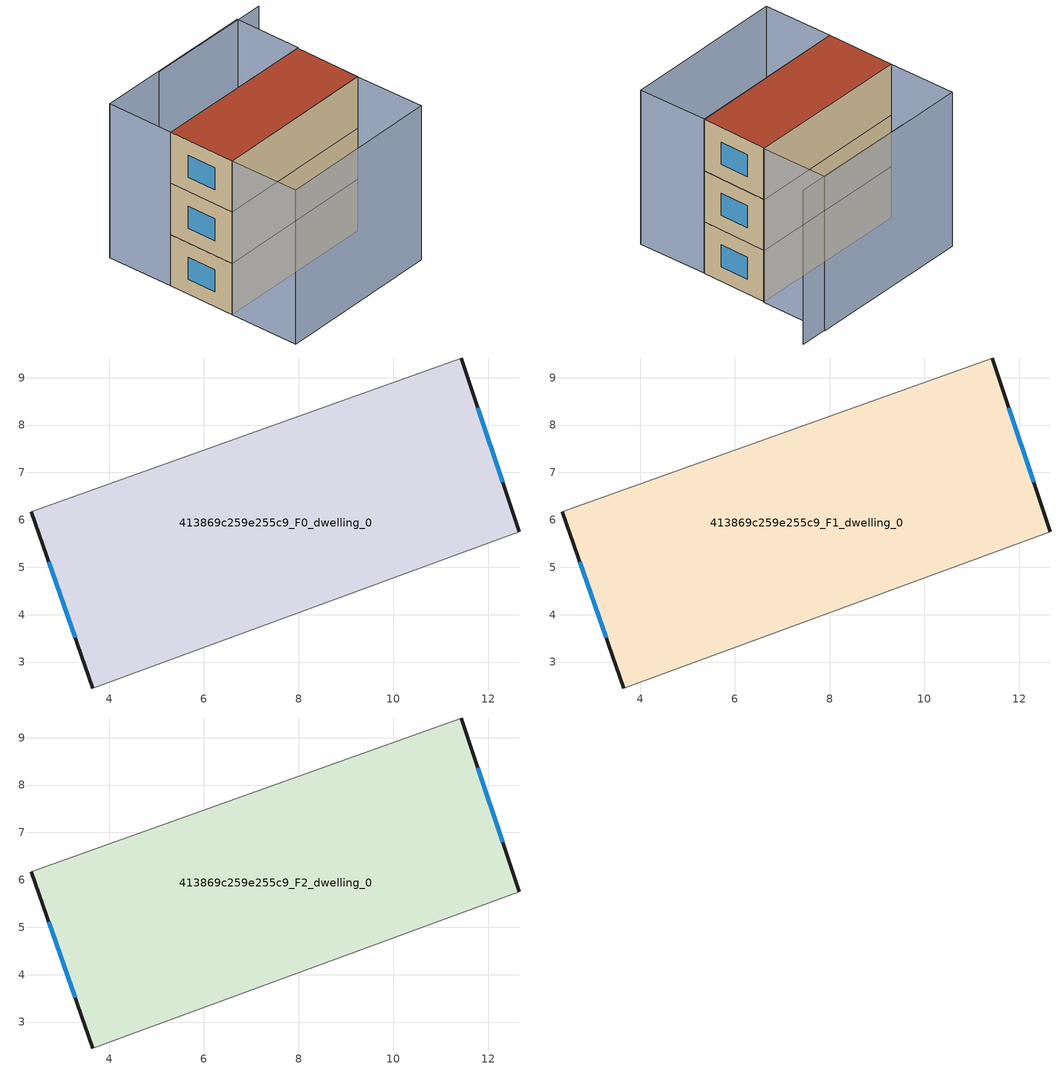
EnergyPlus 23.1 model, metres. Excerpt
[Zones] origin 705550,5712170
413869c259e255c9_F0_dwelling_0
 floor ground (EU_floor_Construction): 11.43,9.42 12.66,5.75 3.65,2.45 2.35,6.17 z0
 wall outside (EU_wall_Construction): 12.66,5.75 11.43,9.42 / 2.35,6.17 3.65,2.45 z0:3
 wall adiabatic (EU_wall_Construction): 11.43,9.42 2.35,6.17 / 3.65,2.45 12.66,5.75 z0:3
 window (EU_Window_Construction): 12.31,6.79 11.78,8.37 / 2.72,5.11 3.28,3.51 z0.85:2.15
413869c259e255c9_F1_dwelling_0
 floor to 413869c259e255c9_F0_dwelling_0 (EU_floor_Construction): 11.43,9.42 12.66,5.75 3.65,2.45 2.35,6.17 z3
 wall outside (EU_wall_Construction): 12.66,5.75 11.43,9.42 / 2.35,6.17 3.65,2.45 z3:6
 wall adiabatic (EU_wall_Construction): 11.43,9.42 2.35,6.17 / 3.65,2.45 12.66,5.75 z3:6
 window (EU_Window_Construction): 12.31,6.79 11.78,8.37 / 2.72,5.11 3.28,3.51 z3.85:5.15
413869c259e255c9_F2_dwelling_0
 floor to 413869c259e255c9_F1_dwelling_0 (EU_floor_Construction): 11.43,9.42 12.66,5.75 3.65,2.45 2.35,6.17 z6
 wall outside (EU_wall_Construction): 12.66,5.75 11.43,9.42 / 2.35,6.17 3.65,2.45 z6:9
 wall adiabatic (EU_wall_Construction): 11.43,9.42 2.35,6.17 / 3.65,2.45 12.66,5.75 z6:9
 window (EU_Window_Construction): 12.31,6.79 11.78,8.37 / 2.72,5.11 3.28,3.51 z6.85:8.15
 roof outside (EU_roof_Construction): 12.66,5.75 11.43,9.42 2.35,6.17 3.65,2.45 z9
shading: 11.65,13.57 4.57,11.04 / 14.05,1.98 5.04,-1.32 / 5.04,-1.32 3.65,2.45 / 3.65,2.45 12.66,5.76 / 12.66,5.76 14.05,1.98 / 11.47,9.43 2.34,6.17 / 2.34,6.17 1.05,9.81 / 1.05,9.81 10.17,13.06 / 10.17,13.06 11.47,9.43 z0:9
[Building]
EU S2 Campaign: North Axis=0; Terrain=City; Solar Distribution=FullExterior
[Site:Location]
London: Latitude=51.5; Longitude=-0.5; Time Zone=0; Elevation=25
[SizingPeriod:WeatherFileDays]
AnnualSizingPeriod: Begin Month=1; Begin Day of Month=1; End Month=12; End Day of Month=31; Day of Week for Start Day=Monday; Use Weather File Daylight Saving Period=No; Use Weather File Rain and Snow Indicators=No
[MATERIAL]
EU_InternalMass_Material: Roughness=MediumRough; Thickness=0.1; Conductivity=1; Density=1800; Specific Heat=900; Thermal Absorptance=0.9; Solar Absorptance=0.7; Visible Absorptance=0.7
[MATERIAL:NOMASS] Roughness=MediumRough; Thermal Absorptance=0.9; Solar Absorptance=0.7; Visible Absorptance=0.7
Name | Thermal Resistance
EU_wall_NoMass | 0.71061
EU_roof_NoMass | 2.41608
EU_floor_NoMass | 1.75078
[WINDOWMATERIAL:SIMPLEGLAZINGSYSTEM]
EU_Window_SimpleGlazing: UFactor=2.64892; Solar Heat Gain Coefficient=0.76; Visible Transmittance=0.76
[CONSTRUCTION]
EU_wall_Construction: EU_wall_NoMass
EU_roof_Construction: EU_roof_NoMass
EU_floor_Construction: EU_floor_NoMass
EU_Window_Construction: EU_Window_SimpleGlazing
EU_InternalMass_Construction: EU_InternalMass_Material
[ZONE] Type=1; Multiplier=1; Ceiling Height=autocalculate; Volume=112.666; Floor Area=autocalculate; Part of Total Floor Area=Yes
413869c259e255c9_F0_dwelling_0; 413869c259e255c9_F1_dwelling_0; 413869c259e255c9_F2_dwelling_0
[INTERNALMASS] Construction=EU_InternalMass_Construction; Surface Area=37.5549
Name | Zone or ZoneList
413869c259e255c9_F0_dwelling_0_EU_InternalMass | 413869c259e255c9_F0_dwelling_0
413869c259e255c9_F1_dwelling_0_EU_InternalMass | 413869c259e255c9_F1_dwelling_0
413869c259e255c9_F2_dwelling_0_EU_InternalMass | 413869c259e255c9_F2_dwelling_0
[OTHEREQUIPMENT] Fuel Type=Electricity; Design Level Calculation Method=Watts/Area; Power per Zone Floor Area=1; Fraction Latent=0; Fraction Radiant=0; Fraction Lost=0; Carbon Dioxide Generation Rate=0; EndUse Subcategory=EU_Step8_InternalGains
Name | Zone or ZoneList or Space or SpaceList | Schedule
EU_Step8_InternalGain_413869c259e255c9_F0_dwelling_0_f000 | 413869c259e255c9_F0_dwelling_0 | EU_Step8_GainSchedule_413869c259e255c9_F0_dwelling_0_f000
EU_Step8_InternalGain_413869c259e255c9_F1_dwelling_0_f000 | 413869c259e255c9_F1_dwelling_0 | EU_Step8_GainSchedule_413869c259e255c9_F1_dwelling_0_f000
EU_Step8_InternalGain_413869c259e255c9_F2_dwelling_0_f000 | 413869c259e255c9_F2_dwelling_0 | EU_Step8_GainSchedule_413869c259e255c9_F2_dwelling_0_f000
[ZONEVENTILATION:DESIGNFLOWRATE] Schedule=EU_AlwaysOn; Design Flow Rate Calculation Method=AirChanges/Hour; Air Changes per Hour=0.496673; Ventilation Type=Natural; Fan Pressure Rise=0; Fan Total Efficiency=1; Constant Term Coefficient=1; Temperature Term Coefficient=0; Velocity Term Coefficient=0; Velocity Squared Term Coefficient=0; Minimum Indoor Temperature=-100; Maximum Indoor Temperature=100; Delta Temperature=-100; Minimum Outdoor Temperature=-100; Maximum Outdoor Temperature=100; Maximum Wind Speed=40
Name | Zone or ZoneList or Space or SpaceList
EU_ConstantAir_413869c259e255c9_F0_dwelling_0 | 413869c259e255c9_F0_dwelling_0
EU_ConstantAir_413869c259e255c9_F1_dwelling_0 | 413869c259e255c9_F1_dwelling_0
EU_ConstantAir_413869c259e255c9_F2_dwelling_0 | 413869c259e255c9_F2_dwelling_0
[HVACTEMPLATE:THERMOSTAT] Constant Heating Setpoint=20; Constant Cooling Setpoint=50
EU_HeatOnly_413869c259e255c9_F0_dwelling_0; EU_HeatOnly_413869c259e255c9_F1_dwelling_0; EU_HeatOnly_413869c259e255c9_F2_dwelling_0
[HVACTEMPLATE:ZONE:IDEALLOADSAIRSYSTEM] System Availability Schedule=EU_AlwaysOn; Maximum Heating Supply Air Temperature=50; Minimum Cooling Supply Air Temperature=13; Maximum Heating Supply Air Humidity Ratio=0.0156; Minimum Cooling Supply Air Humidity Ratio=0.0077; Heating Limit=NoLimit; Cooling Limit=NoLimit; Heating Availability Schedule=EU_AlwaysOn; Cooling Availability Schedule=EU_CoolingOff; Dehumidification Control Type=ConstantSensibleHeatRatio; Cooling Sensible Heat Ratio=0.7; Dehumidification Setpoint=60; Humidification Control Type=None; Humidification Setpoint=30; Outdoor Air Method=None; Outdoor Air Flow Rate per Person=0.00944; Outdoor Air Flow Rate per Zone Floor Area=0; Outdoor Air Flow Rate per Zone=0; Demand Controlled Ventilation Type=None; Outdoor Air Economizer Type=NoEconomizer; Heat Recovery Type=None; Sensible Heat Recovery Effectiveness=0.7; Latent Heat Recovery Effectiveness=0.65
Name | Template Thermostat
413869c259e255c9_F0_dwelling_0 | EU_HeatOnly_413869c259e255c9_F0_dwelling_0
413869c259e255c9_F1_dwelling_0 | EU_HeatOnly_413869c259e255c9_F1_dwelling_0
413869c259e255c9_F2_dwelling_0 | EU_HeatOnly_413869c259e255c9_F2_dwelling_0
[SIZING:ZONE] Zone Cooling Design Supply Air Temperature Input Method=SupplyAirTemperature; Zone Cooling Design Supply Air Temperature=13; Zone Heating Design Supply Air Temperature Input Method=SupplyAirTemperature; Zone Heating Design Supply Air Temperature=50; Zone Cooling Design Supply Air Humidity Ratio=0.008; Zone Heating Design Supply Air Humidity Ratio=0.008; Cooling Design Air Flow Method=DesignDay; Cooling Design Air Flow Rate=0; Cooling Minimum Air Flow per Zone Floor Area=0.000762; Cooling Minimum Air Flow=0; Cooling Minimum Air Flow Fraction=0.2; Heating Design Air Flow Method=DesignDay; Heating Design Air Flow Rate=0; Heating Maximum Air Flow per Zone Floor Area=0.002032; Heating Maximum Air Flow=0.141576; Heating Maximum Air Flow Fraction=0.3; Account for Dedicated Outdoor Air System=No; Dedicated Outdoor Air System Control Strategy=NeutralSupplyAir; Dedicated Outdoor Air Low Setpoint Temperature for Design=autosize; Dedicated Outdoor Air High Setpoint Temperature for Design=autosize; Zone Load Sizing Method=Sensible Load Only No Latent Load; Zone Latent Cooling Design Supply Air Humidity Ratio Input Method=HumidityRatioDifference; Zone Cooling Design Supply Air Humidity Ratio Difference=0.005; Zone Latent Heating Design Supply Air Humidity Ratio Input Method=HumidityRatioDifference; Zone Humidification Design Supply Air Humidity Ratio Difference=0.005
413869c259e255c9_F0_dwelling_0; 413869c259e255c9_F1_dwelling_0; 413869c259e255c9_F2_dwelling_0
[SCHEDULE:CONSTANT]
Name | Hourly Value
EU_AlwaysOn | 1
EU_CoolingOff | 0
[SCHEDULE:FILE] Column Number=1; Rows to Skip at Top=0; Number of Hours of Data=8760; Column Separator=Comma; Interpolate to Timestep=No; Minutes per Item=60; Adjust Schedule for Daylight Savings=Yes
Name | File
EU_Step8_GainSchedule_413869c259e255c9_F0_dwelling_0_f000 | ../../schedules/413869c259e255c9/413869c259e255c9_F0_dwelling_0_f000_gain.csv
EU_Step8_GainSchedule_413869c259e255c9_F1_dwelling_0_f000 | ../../schedules/413869c259e255c9/413869c259e255c9_F1_dwelling_0_f000_gain.csv
EU_Step8_GainSchedule_413869c259e255c9_F2_dwelling_0_f000 | ../../schedules/413869c259e255c9/413869c259e255c9_F2_dwelling_0_f000_gain.csv
